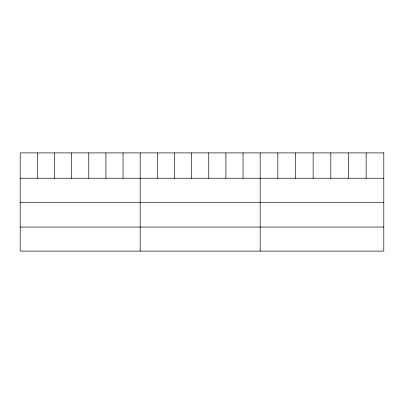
<?xml version="1.0" encoding="UTF-8"?>
<svg xmlns="http://www.w3.org/2000/svg" width="404" height="404" viewBox="0 0 404 404"><rect width="100%" height="100%" fill="white"/><g stroke="black" fill="none" stroke-linecap="round" stroke-linejoin="round"><path stroke-width="0.61" d="M20.2 178.245L383.8 178.245M20.2 202.288L383.8 202.288M20.2 227.053L383.8 227.053M366.14 152.904L366.14 178.245M348.48 152.904L348.48 178.245M330.82 152.904L330.82 178.245M313.156 152.904L313.156 178.245M295.496 152.904L295.496 178.245M277.836 152.904L277.836 178.245M260.176 152.904L260.176 251.096M243.036 152.904L243.036 178.245M225.892 152.904L225.892 178.245M208.752 152.904L208.752 178.245M191.612 152.904L191.612 178.245M174.472 152.904L174.472 178.245M157.328 152.904L157.328 178.245M140.188 152.904L140.188 251.096M123.048 152.904L123.048 178.245M105.904 152.904L105.904 178.245M88.764 152.904L88.764 178.245M71.624 152.904L71.624 178.245M54.484 152.904L54.484 178.245M37.34 152.904L37.34 178.245M383.8 152.904L20.2 152.904L20.2 251.096L383.8 251.096L383.8 152.904"/></g></svg>
